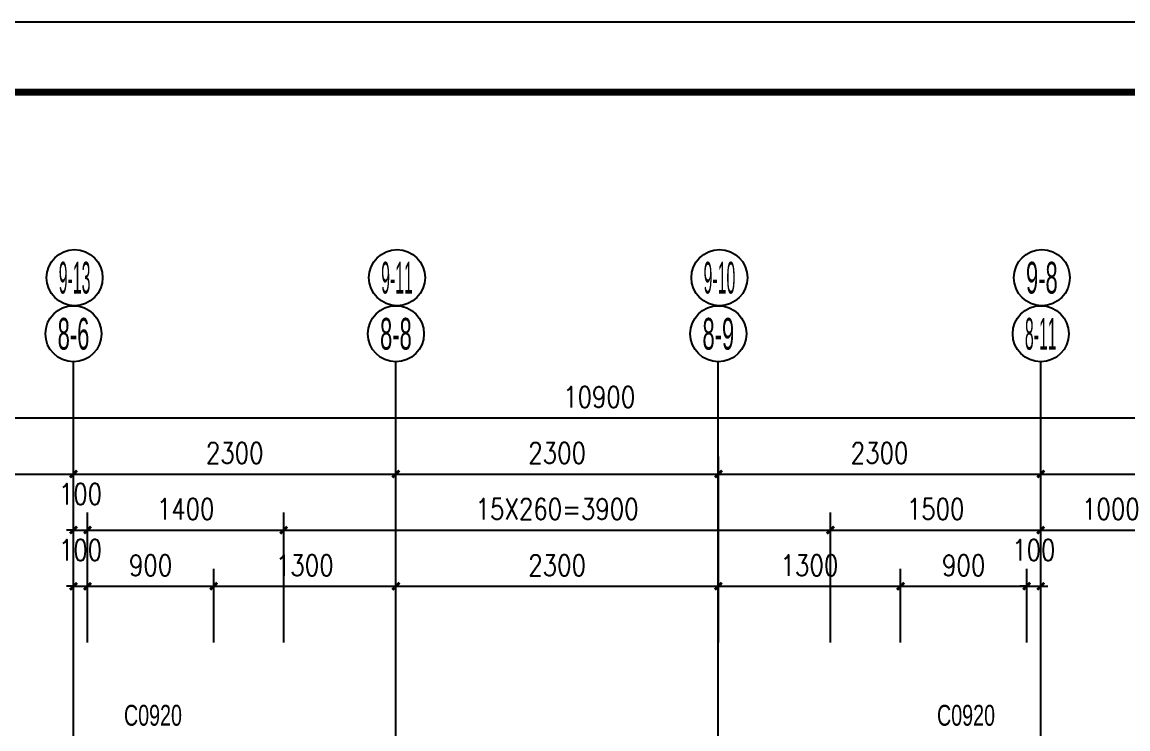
# Model space of a CAD drawing. Extents: x 718358 to 1668613, y -348838 to -159582.
# Drawn here: x 829335 to 837223, y -238633 to -233594 of the extents above; entities that cross this region are included whole.
import ezdxf
from ezdxf.enums import TextEntityAlignment as Align

# ---------------------------------------------------------------- set-up
doc = ezdxf.new("R2010")
doc.units = 0
doc.header["$LTSCALE"] = 1000
doc.linetypes.add('DOTE', pattern=[2.42, 2, -0.2, 0.02, -0.2])
for name, color, linetype in [('建-图框', 4, 'Continuous'), ('建-尺寸', 73, 'Continuous'), ('建-轴标', 3, 'Continuous'), ('建-轴网', 14, 'DOTE'), ('建-门窗-编号', 7, 'Continuous')]:
    doc.layers.add(name, color=color, linetype=linetype)
doc.styles.add('_TCH_AXIS', font='gt宽度调整.shx', dxfattribs={"bigfont": 'gt国标汉字.shx'})
doc.styles.add('_TCH_WINDOW', font='gt单线西文.shx', dxfattribs={"height": 3.5, "bigfont": 'gt单线中文.shx'})
doc.styles.add('DIM_FONT', font='SIMPLEX.shx', dxfattribs={"width": 0.8, "bigfont": 'GBCBIG.shx'})
doc.dimstyles.new('DIMN50', dxfattribs={"dimscale": 0.5, "dimtxt": 300, "dimasz": 100, "dimexe": 250, "dimexo": 300, "dimgap": 150, "dimtad": 1, "dimdec": 0, "dimzin": 0, "dimdsep": 46, "dimtxsty": 'DIM_FONT', "dimblk": 'ARCHTICK', "dimcen": 0.09, "dimdle": 1, "dimclrt": 7, "dimazin": 2, "dimtfac": 1, "dimtdec": 0, "dimtix": 1, "dimtmove": 2, "dimatfit": 3, "dimldrblk": 'ARCHTICK', "dimfxl": 1, "dimtolj": 1, "dimtzin": 0, "dimarcsym": 0})

# ---------------------------------------------------------------- blocks, each defined once
blk = doc.blocks.new('_ArchTick')
at = {"color": 0, "linetype": 'ByBlock', "const_width": 0.4}
blk.add_lwpolyline([(-0.5, -0.5), (0.5, 0.5)], dxfattribs=at)
blk = doc.blocks.new('*D1177')
at = {"layer": 'Defpoints', "color": 0, "transparency": 16777216}
for p in [(838901.1, -236416.4), (828001.1, -238166.4), (838901.1, -238166.4)]:
    blk.add_point(p, dxfattribs=at)
at = {"layer": '建-尺寸', "color": 0, "lineweight": -2, "transparency": 16777216}
for p, q in [((828001.1, -238016.4), (828001.1, -236291.4)), ((838901.1, -238016.4), (838901.1, -236291.4)), ((828000.6, -236416.4), (838901.6, -236416.4))]:
    blk.add_line(p, q, dxfattribs=at)
at = {"layer": '建-尺寸', "color": 0, "lineweight": -2, "transparency": 16777216, "xscale": 50, "yscale": 50, "zscale": 50, "rotation": 180}
blk.add_blockref('_ArchTick', (828001.1, -236416.4), dxfattribs=at)
at = {"layer": '建-尺寸', "color": 0, "lineweight": -2, "transparency": 16777216, "xscale": 50, "yscale": 50, "zscale": 50}
blk.add_blockref('_ArchTick', (838901.1, -236416.4), dxfattribs=at)
at = {"layer": '建-尺寸', "color": 7, "transparency": 16777216, "insert": (833451.1, -236266.4), "char_height": 150, "attachment_point": 5, "style": 'DIM_FONT'}
blk.add_mtext('\\A1;10900', dxfattribs=at)
blk = doc.blocks.new('*D1178')
at = {"layer": 'Defpoints', "color": 0, "transparency": 16777216}
for p in [(838901.1, -236816.4), (836601.1, -238166.4), (838901.1, -238166.4)]:
    blk.add_point(p, dxfattribs=at)
at = {"layer": '建-尺寸', "color": 0, "lineweight": -2, "transparency": 16777216}
for p, q in [((836601.1, -238016.4), (836601.1, -236691.4)), ((838901.1, -238016.4), (838901.1, -236691.4)), ((836600.6, -236816.4), (838901.6, -236816.4))]:
    blk.add_line(p, q, dxfattribs=at)
at = {"layer": '建-尺寸', "color": 0, "lineweight": -2, "transparency": 16777216, "xscale": 50, "yscale": 50, "zscale": 50, "rotation": 180}
blk.add_blockref('_ArchTick', (836601.1, -236816.4), dxfattribs=at)
at = {"layer": '建-尺寸', "color": 0, "lineweight": -2, "transparency": 16777216, "xscale": 50, "yscale": 50, "zscale": 50}
blk.add_blockref('_ArchTick', (838901.1, -236816.4), dxfattribs=at)
at = {"layer": '建-尺寸', "color": 7, "transparency": 16777216, "insert": (837751.1, -236666.4), "char_height": 150, "attachment_point": 5, "style": 'DIM_FONT'}
blk.add_mtext('\\A1;2300', dxfattribs=at)
blk = doc.blocks.new('*D1179')
at = {"layer": 'Defpoints', "color": 0, "transparency": 16777216}
for p in [(836601.1, -236816.4), (834301.5, -238166.4), (836601.1, -238166.4)]:
    blk.add_point(p, dxfattribs=at)
at = {"layer": '建-尺寸', "color": 0, "lineweight": -2, "transparency": 16777216}
for p, q in [((834301.5, -238016.4), (834301.5, -236691.4)), ((836601.1, -238016.4), (836601.1, -236691.4)), ((834301, -236816.4), (836601.6, -236816.4))]:
    blk.add_line(p, q, dxfattribs=at)
at = {"layer": '建-尺寸', "color": 0, "lineweight": -2, "transparency": 16777216, "xscale": 50, "yscale": 50, "zscale": 50, "rotation": 180}
blk.add_blockref('_ArchTick', (834301.5, -236816.4), dxfattribs=at)
at = {"layer": '建-尺寸', "color": 0, "lineweight": -2, "transparency": 16777216, "xscale": 50, "yscale": 50, "zscale": 50}
blk.add_blockref('_ArchTick', (836601.1, -236816.4), dxfattribs=at)
at = {"layer": '建-尺寸', "color": 7, "transparency": 16777216, "insert": (835451.3, -236666.4), "char_height": 150, "attachment_point": 5, "style": 'DIM_FONT'}
blk.add_mtext('\\A1;2300', dxfattribs=at)
blk = doc.blocks.new('*D1180')
at = {"layer": 'Defpoints', "color": 0, "transparency": 16777216}
for p in [(834301.5, -236816.4), (832001.1, -238166.4), (834301.5, -238166.4)]:
    blk.add_point(p, dxfattribs=at)
at = {"layer": '建-尺寸', "color": 0, "lineweight": -2, "transparency": 16777216}
for p, q in [((832001.1, -238016.4), (832001.1, -236691.4)), ((834301.5, -238016.4), (834301.5, -236691.4)), ((832000.6, -236816.4), (834302, -236816.4))]:
    blk.add_line(p, q, dxfattribs=at)
at = {"layer": '建-尺寸', "color": 0, "lineweight": -2, "transparency": 16777216, "xscale": 50, "yscale": 50, "zscale": 50, "rotation": 180}
blk.add_blockref('_ArchTick', (832001.1, -236816.4), dxfattribs=at)
at = {"layer": '建-尺寸', "color": 0, "lineweight": -2, "transparency": 16777216, "xscale": 50, "yscale": 50, "zscale": 50}
blk.add_blockref('_ArchTick', (834301.5, -236816.4), dxfattribs=at)
at = {"layer": '建-尺寸', "color": 7, "transparency": 16777216, "insert": (833151.3, -236666.4), "char_height": 150, "attachment_point": 5, "style": 'DIM_FONT'}
blk.add_mtext('\\A1;2300', dxfattribs=at)
blk = doc.blocks.new('*D1181')
at = {"layer": 'Defpoints', "color": 0, "transparency": 16777216}
for p in [(832001.1, -236816.4), (829701.1, -238166.4), (832001.1, -238166.4)]:
    blk.add_point(p, dxfattribs=at)
at = {"layer": '建-尺寸', "color": 0, "lineweight": -2, "transparency": 16777216}
for p, q in [((829701.1, -238016.4), (829701.1, -236691.4)), ((832001.1, -238016.4), (832001.1, -236691.4)), ((829700.6, -236816.4), (832001.6, -236816.4))]:
    blk.add_line(p, q, dxfattribs=at)
at = {"layer": '建-尺寸', "color": 0, "lineweight": -2, "transparency": 16777216, "xscale": 50, "yscale": 50, "zscale": 50, "rotation": 180}
blk.add_blockref('_ArchTick', (829701.1, -236816.4), dxfattribs=at)
at = {"layer": '建-尺寸', "color": 0, "lineweight": -2, "transparency": 16777216, "xscale": 50, "yscale": 50, "zscale": 50}
blk.add_blockref('_ArchTick', (832001.1, -236816.4), dxfattribs=at)
at = {"layer": '建-尺寸', "color": 7, "transparency": 16777216, "insert": (830851.1, -236666.4), "char_height": 150, "attachment_point": 5, "style": 'DIM_FONT'}
blk.add_mtext('\\A1;2300', dxfattribs=at)
blk = doc.blocks.new('*D1182')
at = {"layer": 'Defpoints', "color": 0, "transparency": 16777216}
for p in [(829701.1, -236816.4), (828001.1, -238166.4), (829701.1, -238166.4)]:
    blk.add_point(p, dxfattribs=at)
at = {"layer": '建-尺寸', "color": 0, "lineweight": -2, "transparency": 16777216}
for p, q in [((828001.1, -238016.4), (828001.1, -236691.4)), ((829701.1, -238016.4), (829701.1, -236691.4)), ((828000.6, -236816.4), (829701.6, -236816.4))]:
    blk.add_line(p, q, dxfattribs=at)
at = {"layer": '建-尺寸', "color": 0, "lineweight": -2, "transparency": 16777216, "xscale": 50, "yscale": 50, "zscale": 50, "rotation": 180}
blk.add_blockref('_ArchTick', (828001.1, -236816.4), dxfattribs=at)
at = {"layer": '建-尺寸', "color": 0, "lineweight": -2, "transparency": 16777216, "xscale": 50, "yscale": 50, "zscale": 50}
blk.add_blockref('_ArchTick', (829701.1, -236816.4), dxfattribs=at)
at = {"layer": '建-尺寸', "color": 7, "transparency": 16777216, "insert": (828851.1, -236666.4), "char_height": 150, "attachment_point": 5, "style": 'DIM_FONT'}
blk.add_mtext('\\A1;1700', dxfattribs=at)
blk = doc.blocks.new('*D1184')
at = {"layer": 'Defpoints', "color": 0, "transparency": 16777216}
for p in [(837601.1, -237216.4), (836601.2, -238166.4), (837601.1, -238166.4)]:
    blk.add_point(p, dxfattribs=at)
at = {"layer": '建-尺寸', "color": 0, "lineweight": -2, "transparency": 16777216}
for p, q in [((836601.2, -238016.4), (836601.2, -237091.4)), ((837601.1, -238016.4), (837601.1, -237091.4)), ((836600.7, -237216.4), (837601.6, -237216.4))]:
    blk.add_line(p, q, dxfattribs=at)
at = {"layer": '建-尺寸', "color": 0, "lineweight": -2, "transparency": 16777216, "xscale": 50, "yscale": 50, "zscale": 50, "rotation": 180}
blk.add_blockref('_ArchTick', (836601.2, -237216.4), dxfattribs=at)
at = {"layer": '建-尺寸', "color": 0, "lineweight": -2, "transparency": 16777216, "xscale": 50, "yscale": 50, "zscale": 50}
blk.add_blockref('_ArchTick', (837601.1, -237216.4), dxfattribs=at)
at = {"layer": '建-尺寸', "color": 7, "transparency": 16777216, "insert": (837101.2, -237066.4), "char_height": 150, "attachment_point": 5, "style": 'DIM_FONT'}
blk.add_mtext('\\A1;1000', dxfattribs=at)
blk = doc.blocks.new('*D1185')
at = {"layer": 'Defpoints', "color": 0, "transparency": 16777216}
for p in [(836601.2, -237216.4), (835101.1, -238166.4), (836601.2, -238166.4)]:
    blk.add_point(p, dxfattribs=at)
at = {"layer": '建-尺寸', "color": 0, "lineweight": -2, "transparency": 16777216}
for p, q in [((835101.1, -238016.4), (835101.1, -237091.4)), ((836601.2, -238016.4), (836601.2, -237091.4)), ((835100.6, -237216.4), (836601.7, -237216.4))]:
    blk.add_line(p, q, dxfattribs=at)
at = {"layer": '建-尺寸', "color": 0, "lineweight": -2, "transparency": 16777216, "xscale": 50, "yscale": 50, "zscale": 50, "rotation": 180}
blk.add_blockref('_ArchTick', (835101.1, -237216.4), dxfattribs=at)
at = {"layer": '建-尺寸', "color": 0, "lineweight": -2, "transparency": 16777216, "xscale": 50, "yscale": 50, "zscale": 50}
blk.add_blockref('_ArchTick', (836601.2, -237216.4), dxfattribs=at)
at = {"layer": '建-尺寸', "color": 7, "transparency": 16777216, "insert": (835851.2, -237066.4), "char_height": 150, "attachment_point": 5, "style": 'DIM_FONT'}
blk.add_mtext('\\A1;1500', dxfattribs=at)
blk = doc.blocks.new('*D1186')
at = {"layer": 'Defpoints', "color": 0, "transparency": 16777216}
for p in [(835101.1, -237216.4), (831201.1, -238166.4), (835101.1, -238166.4)]:
    blk.add_point(p, dxfattribs=at)
at = {"layer": '建-尺寸', "color": 0, "lineweight": -2, "transparency": 16777216}
for p, q in [((831201.1, -238016.4), (831201.1, -237091.4)), ((835101.1, -238016.4), (835101.1, -237091.4)), ((831200.6, -237216.4), (835101.6, -237216.4))]:
    blk.add_line(p, q, dxfattribs=at)
at = {"layer": '建-尺寸', "color": 0, "lineweight": -2, "transparency": 16777216, "xscale": 50, "yscale": 50, "zscale": 50, "rotation": 180}
blk.add_blockref('_ArchTick', (831201.1, -237216.4), dxfattribs=at)
at = {"layer": '建-尺寸', "color": 0, "lineweight": -2, "transparency": 16777216, "xscale": 50, "yscale": 50, "zscale": 50}
blk.add_blockref('_ArchTick', (835101.1, -237216.4), dxfattribs=at)
at = {"layer": '建-尺寸', "color": 7, "transparency": 16777216, "insert": (833151.1, -237066.4), "char_height": 150, "attachment_point": 5, "style": 'DIM_FONT'}
blk.add_mtext('\\A1;15X260=3900', dxfattribs=at)
blk = doc.blocks.new('*D1187')
at = {"layer": 'Defpoints', "color": 0, "transparency": 16777216}
for p in [(831201.1, -237216.4), (829801.1, -238166.4), (831201.1, -238166.4)]:
    blk.add_point(p, dxfattribs=at)
at = {"layer": '建-尺寸', "color": 0, "lineweight": -2, "transparency": 16777216}
for p, q in [((829801.1, -238016.4), (829801.1, -237091.4)), ((831201.1, -238016.4), (831201.1, -237091.4)), ((829800.6, -237216.4), (831201.6, -237216.4))]:
    blk.add_line(p, q, dxfattribs=at)
at = {"layer": '建-尺寸', "color": 0, "lineweight": -2, "transparency": 16777216, "xscale": 50, "yscale": 50, "zscale": 50, "rotation": 180}
blk.add_blockref('_ArchTick', (829801.1, -237216.4), dxfattribs=at)
at = {"layer": '建-尺寸', "color": 0, "lineweight": -2, "transparency": 16777216, "xscale": 50, "yscale": 50, "zscale": 50}
blk.add_blockref('_ArchTick', (831201.1, -237216.4), dxfattribs=at)
at = {"layer": '建-尺寸', "color": 7, "transparency": 16777216, "insert": (830501.1, -237066.4), "char_height": 150, "attachment_point": 5, "style": 'DIM_FONT'}
blk.add_mtext('\\A1;1400', dxfattribs=at)
blk = doc.blocks.new('*D1188')
at = {"layer": 'Defpoints', "color": 0, "transparency": 16777216}
for p in [(829801.1, -237216.4), (829701.1, -238166.4), (829801.1, -238166.4)]:
    blk.add_point(p, dxfattribs=at)
at = {"layer": '建-尺寸', "color": 0, "lineweight": -2, "transparency": 16777216}
for p, q in [((829701.1, -238016.4), (829701.1, -237091.4)), ((829801.1, -238016.4), (829801.1, -237091.4)), ((829701.1, -237216.4), (829651.1, -237216.4)), ((829701.1, -237216.4), (829801.1, -237216.4)), ((829801.1, -237216.4), (829851.1, -237216.4))]:
    blk.add_line(p, q, dxfattribs=at)
at = {"layer": '建-尺寸', "color": 0, "lineweight": -2, "transparency": 16777216, "xscale": 50, "yscale": 50, "zscale": 50}
blk.add_blockref('_ArchTick', (829701.1, -237216.4), dxfattribs=at)
at = {"layer": '建-尺寸', "color": 0, "lineweight": -2, "transparency": 16777216, "xscale": 50, "yscale": 50, "zscale": 50, "rotation": 180}
blk.add_blockref('_ArchTick', (829801.1, -237216.4), dxfattribs=at)
at = {"layer": '建-尺寸', "color": 7, "transparency": 16777216, "insert": (829751.1, -236958.9), "char_height": 150, "attachment_point": 5, "style": 'DIM_FONT'}
blk.add_mtext('\\A1;100', dxfattribs=at)
blk = doc.blocks.new('*D1189')
at = {"layer": 'Defpoints', "color": 0, "transparency": 16777216}
for p in [(836601.2, -237616.4), (836501.1, -238166.4), (836601.2, -238166.4)]:
    blk.add_point(p, dxfattribs=at)
at = {"layer": '建-尺寸', "color": 0, "lineweight": -2, "transparency": 16777216}
for p, q in [((836501.1, -238016.4), (836501.1, -237491.4)), ((836601.2, -238016.4), (836601.2, -237491.4)), ((836501.1, -237616.4), (836451.1, -237616.4)), ((836501.1, -237616.4), (836601.2, -237616.4)), ((836601.2, -237616.4), (836651.2, -237616.4))]:
    blk.add_line(p, q, dxfattribs=at)
at = {"layer": '建-尺寸', "color": 0, "lineweight": -2, "transparency": 16777216, "xscale": 50, "yscale": 50, "zscale": 50}
blk.add_blockref('_ArchTick', (836501.1, -237616.4), dxfattribs=at)
at = {"layer": '建-尺寸', "color": 0, "lineweight": -2, "transparency": 16777216, "xscale": 50, "yscale": 50, "zscale": 50, "rotation": 180}
blk.add_blockref('_ArchTick', (836601.2, -237616.4), dxfattribs=at)
at = {"layer": '建-尺寸', "color": 7, "transparency": 16777216, "insert": (836551.2, -237358.9), "char_height": 150, "attachment_point": 5, "style": 'DIM_FONT'}
blk.add_mtext('\\A1;100', dxfattribs=at)
blk = doc.blocks.new('*D1190')
at = {"layer": 'Defpoints', "color": 0, "transparency": 16777216}
for p in [(836501.1, -237616.4), (835601.1, -238166.4), (836501.1, -238166.4)]:
    blk.add_point(p, dxfattribs=at)
at = {"layer": '建-尺寸', "color": 0, "lineweight": -2, "transparency": 16777216}
for p, q in [((835601.1, -238016.4), (835601.1, -237491.4)), ((836501.1, -238016.4), (836501.1, -237491.4)), ((835600.6, -237616.4), (836501.6, -237616.4))]:
    blk.add_line(p, q, dxfattribs=at)
at = {"layer": '建-尺寸', "color": 0, "lineweight": -2, "transparency": 16777216, "xscale": 50, "yscale": 50, "zscale": 50, "rotation": 180}
blk.add_blockref('_ArchTick', (835601.1, -237616.4), dxfattribs=at)
at = {"layer": '建-尺寸', "color": 0, "lineweight": -2, "transparency": 16777216, "xscale": 50, "yscale": 50, "zscale": 50}
blk.add_blockref('_ArchTick', (836501.1, -237616.4), dxfattribs=at)
at = {"layer": '建-尺寸', "color": 7, "transparency": 16777216, "insert": (836051.1, -237466.4), "char_height": 150, "attachment_point": 5, "style": 'DIM_FONT'}
blk.add_mtext('\\A1;900', dxfattribs=at)
blk = doc.blocks.new('*D1191')
at = {"layer": 'Defpoints', "color": 0, "transparency": 16777216}
for p in [(835601.1, -237616.4), (834301.1, -238166.4), (835601.1, -238166.4)]:
    blk.add_point(p, dxfattribs=at)
at = {"layer": '建-尺寸', "color": 0, "lineweight": -2, "transparency": 16777216}
for p, q in [((834301.1, -238016.4), (834301.1, -237491.4)), ((835601.1, -238016.4), (835601.1, -237491.4)), ((834300.6, -237616.4), (835601.6, -237616.4))]:
    blk.add_line(p, q, dxfattribs=at)
at = {"layer": '建-尺寸', "color": 0, "lineweight": -2, "transparency": 16777216, "xscale": 50, "yscale": 50, "zscale": 50, "rotation": 180}
blk.add_blockref('_ArchTick', (834301.1, -237616.4), dxfattribs=at)
at = {"layer": '建-尺寸', "color": 0, "lineweight": -2, "transparency": 16777216, "xscale": 50, "yscale": 50, "zscale": 50}
blk.add_blockref('_ArchTick', (835601.1, -237616.4), dxfattribs=at)
at = {"layer": '建-尺寸', "color": 7, "transparency": 16777216, "insert": (834951.1, -237466.4), "char_height": 150, "attachment_point": 5, "style": 'DIM_FONT'}
blk.add_mtext('\\A1;1300', dxfattribs=at)
blk = doc.blocks.new('*D1192')
at = {"layer": 'Defpoints', "color": 0, "transparency": 16777216}
for p in [(834301.1, -237616.4), (832001.1, -238166.4), (834301.1, -238166.4)]:
    blk.add_point(p, dxfattribs=at)
at = {"layer": '建-尺寸', "color": 0, "lineweight": -2, "transparency": 16777216}
for p, q in [((832001.1, -238016.4), (832001.1, -237491.4)), ((834301.1, -238016.4), (834301.1, -237491.4)), ((832000.6, -237616.4), (834301.6, -237616.4))]:
    blk.add_line(p, q, dxfattribs=at)
at = {"layer": '建-尺寸', "color": 0, "lineweight": -2, "transparency": 16777216, "xscale": 50, "yscale": 50, "zscale": 50, "rotation": 180}
blk.add_blockref('_ArchTick', (832001.1, -237616.4), dxfattribs=at)
at = {"layer": '建-尺寸', "color": 0, "lineweight": -2, "transparency": 16777216, "xscale": 50, "yscale": 50, "zscale": 50}
blk.add_blockref('_ArchTick', (834301.1, -237616.4), dxfattribs=at)
at = {"layer": '建-尺寸', "color": 7, "transparency": 16777216, "insert": (833151.1, -237466.4), "char_height": 150, "attachment_point": 5, "style": 'DIM_FONT'}
blk.add_mtext('\\A1;2300', dxfattribs=at)
blk = doc.blocks.new('*D1193')
at = {"layer": 'Defpoints', "color": 0, "transparency": 16777216}
for p in [(832001.1, -237616.4), (830701.1, -238166.4), (832001.1, -238166.4)]:
    blk.add_point(p, dxfattribs=at)
at = {"layer": '建-尺寸', "color": 0, "lineweight": -2, "transparency": 16777216}
for p, q in [((830701.1, -238016.4), (830701.1, -237491.4)), ((832001.1, -238016.4), (832001.1, -237491.4)), ((830700.6, -237616.4), (832001.6, -237616.4))]:
    blk.add_line(p, q, dxfattribs=at)
at = {"layer": '建-尺寸', "color": 0, "lineweight": -2, "transparency": 16777216, "xscale": 50, "yscale": 50, "zscale": 50, "rotation": 180}
blk.add_blockref('_ArchTick', (830701.1, -237616.4), dxfattribs=at)
at = {"layer": '建-尺寸', "color": 0, "lineweight": -2, "transparency": 16777216, "xscale": 50, "yscale": 50, "zscale": 50}
blk.add_blockref('_ArchTick', (832001.1, -237616.4), dxfattribs=at)
at = {"layer": '建-尺寸', "color": 7, "transparency": 16777216, "insert": (831351.1, -237466.4), "char_height": 150, "attachment_point": 5, "style": 'DIM_FONT'}
blk.add_mtext('\\A1;1300', dxfattribs=at)
blk = doc.blocks.new('*D1194')
at = {"layer": 'Defpoints', "color": 0, "transparency": 16777216}
for p in [(830701.1, -237616.4), (829801.1, -238166.4), (830701.1, -238166.4)]:
    blk.add_point(p, dxfattribs=at)
at = {"layer": '建-尺寸', "color": 0, "lineweight": -2, "transparency": 16777216}
for p, q in [((829801.1, -238016.4), (829801.1, -237491.4)), ((830701.1, -238016.4), (830701.1, -237491.4)), ((829800.6, -237616.4), (830701.6, -237616.4))]:
    blk.add_line(p, q, dxfattribs=at)
at = {"layer": '建-尺寸', "color": 0, "lineweight": -2, "transparency": 16777216, "xscale": 50, "yscale": 50, "zscale": 50, "rotation": 180}
blk.add_blockref('_ArchTick', (829801.1, -237616.4), dxfattribs=at)
at = {"layer": '建-尺寸', "color": 0, "lineweight": -2, "transparency": 16777216, "xscale": 50, "yscale": 50, "zscale": 50}
blk.add_blockref('_ArchTick', (830701.1, -237616.4), dxfattribs=at)
at = {"layer": '建-尺寸', "color": 7, "transparency": 16777216, "insert": (830251.1, -237466.4), "char_height": 150, "attachment_point": 5, "style": 'DIM_FONT'}
blk.add_mtext('\\A1;900', dxfattribs=at)
blk = doc.blocks.new('*D1195')
at = {"layer": 'Defpoints', "color": 0, "transparency": 16777216}
for p in [(829801.1, -237616.4), (829701.1, -238166.4), (829801.1, -238166.4)]:
    blk.add_point(p, dxfattribs=at)
at = {"layer": '建-尺寸', "color": 0, "lineweight": -2, "transparency": 16777216}
for p, q in [((829701.1, -238016.4), (829701.1, -237491.4)), ((829801.1, -238016.4), (829801.1, -237491.4)), ((829701.1, -237616.4), (829651.1, -237616.4)), ((829701.1, -237616.4), (829801.1, -237616.4)), ((829801.1, -237616.4), (829851.1, -237616.4))]:
    blk.add_line(p, q, dxfattribs=at)
at = {"layer": '建-尺寸', "color": 0, "lineweight": -2, "transparency": 16777216, "xscale": 50, "yscale": 50, "zscale": 50}
blk.add_blockref('_ArchTick', (829701.1, -237616.4), dxfattribs=at)
at = {"layer": '建-尺寸', "color": 0, "lineweight": -2, "transparency": 16777216, "xscale": 50, "yscale": 50, "zscale": 50, "rotation": 180}
blk.add_blockref('_ArchTick', (829801.1, -237616.4), dxfattribs=at)
at = {"layer": '建-尺寸', "color": 7, "transparency": 16777216, "insert": (829751.1, -237358.9), "char_height": 150, "attachment_point": 5, "style": 'DIM_FONT'}
blk.add_mtext('\\A1;100', dxfattribs=at)

msp = doc.modelspace()

# ---------------------------------------------------------------- linework, layer by layer
at = {"layer": '建-图框'}
msp.add_lwpolyline([(802458.1, -263294.4), (844508.1, -263294.4), (844508.1, -233594.4), (802458.1, -233594.4)], close=True, dxfattribs=at)
at = {"layer": '建-图框', "const_width": 50}
msp.add_lwpolyline([(803708.1, -262794.4), (844008.1, -262794.4), (844008.1, -234094.4), (803708.1, -234094.4)], close=True, dxfattribs=at)
at = {"layer": '建-轴标'}
for p, q in [((829701.1, -238166.4), (829701.1, -236016.4)), ((832001.1, -238166.4), (832001.1, -236016.4)), ((834301.1, -238166.4), (834301.1, -236016.4)), ((836601.1, -238166.4), (836601.1, -236016.4))]:
    msp.add_line(p, q, dxfattribs=at)
for centre in [(829709, -235416.4), (832009, -235416.4), (834309, -235416.4), (836609, -235416.4), (829701.1, -235816.4), (832001.1, -235816.4), (834301.1, -235816.4), (836601.1, -235816.4)]:
    msp.add_circle(centre, 200, dxfattribs=at)
at = {"layer": '建-轴网'}
for p, q in [((829701.1, -244153.7), (829701.1, -238166.4)), ((832001.1, -244674.1), (832001.1, -238166.4)), ((834301.1, -244674.1), (834301.1, -238166.4)), ((836601.1, -244674.1), (836601.1, -238166.4))]:
    msp.add_line(p, q, dxfattribs=at)

# ---------------------------------------------------------------- texts
at = {"layer": '建-轴标', "style": '_TCH_AXIS'}
for s, width, p, p2 in [('9-13', 0.276316, (829595.8, -235529.6), (829822.1, -235529.6)), ('9-11', 0.313433, (831895.8, -235529.6), (832122.1, -235529.6)), ('9-10', 0.276316, (834195.8, -235529.6), (834422.1, -235529.6)), ('9-8', 0.35, (836495.8, -235529.6), (836722.1, -235529.6)), ('8-6', 0.355932, (829588, -235929.5), (829814.2, -235929.5)), ('8-8', 0.35, (831888, -235929.5), (832114.2, -235929.5)), ('8-9', 0.355932, (834188, -235929.5), (834414.2, -235929.5)), ('8-11', 0.313433, (836488, -235929.5), (836714.2, -235929.5))]:
    msp.add_text(s, height=226.27, dxfattribs=dict(at, width=width)).set_placement(p, p2, align=Align.FIT)
at = {"layer": '建-门窗-编号', "style": '_TCH_WINDOW', "width": 0.705882}
for p in [(830061.1, -238610.9), (835861.1, -238610.9)]:
    msp.add_text('C0920', height=148.75, rotation=0, dxfattribs=at).set_placement(p)

# ---------------------------------------------------------------- dimensions: what is measured, and where the dimension line sits
at = {"layer": '建-尺寸'}
for p1, p2, distance, picture, middle in [((828001.1, -238166.4), (838901.1, -238166.4), 1750, '*D1177', (833451.1, -236266.4)), ((828001.1, -238166.4), (829701.1, -238166.4), 1350, '*D1182', (828851.1, -236666.4)), ((829701.1, -238166.4), (832001.1, -238166.4), 1350, '*D1181', (830851.1, -236666.4)), ((832001.1, -238166.4), (834301.5, -238166.4), 1350, '*D1180', (833151.3, -236666.4)), ((834301.5, -238166.4), (836601.1, -238166.4), 1350, '*D1179', (835451.3, -236666.4)), ((836601.1, -238166.4), (838901.1, -238166.4), 1350, '*D1178', (837751.1, -236666.4)), ((829801.1, -238166.4), (831201.1, -238166.4), 950, '*D1187', (830501.1, -237066.4)), ((835101.1, -238166.4), (836601.2, -238166.4), 950, '*D1185', (835851.2, -237066.4)), ((836601.2, -238166.4), (837601.1, -238166.4), 950, '*D1184', (837101.2, -237066.4)), ((829801.1, -238166.4), (830701.1, -238166.4), 550, '*D1194', (830251.1, -237466.4)), ((830701.1, -238166.4), (832001.1, -238166.4), 550, '*D1193', (831351.1, -237466.4)), ((832001.1, -238166.4), (834301.1, -238166.4), 550, '*D1192', (833151.1, -237466.4)), ((834301.1, -238166.4), (835601.1, -238166.4), 550, '*D1191', (834951.1, -237466.4)), ((835601.1, -238166.4), (836501.1, -238166.4), 550, '*D1190', (836051.1, -237466.4))]:
    dim = msp.add_aligned_dim(p1=p1, p2=p2, distance=distance, dimstyle='DIMN50', dxfattribs=at)
    dim.commit()
    dim.dimension.update_dxf_attribs({"geometry": picture, "text_midpoint": middle})
for base, p1, p2, picture, middle in [((829801.1, -237216.4), (829701.1, -238166.4), (829801.1, -238166.4), '*D1188', (829751.1, -236958.9)), ((829801.1, -237616.4), (829701.1, -238166.4), (829801.1, -238166.4), '*D1195', (829751.1, -237358.9)), ((836601.2, -237616.4), (836501.1, -238166.4), (836601.2, -238166.4), '*D1189', (836551.2, -237358.9))]:
    dim = msp.add_linear_dim(base=base, p1=p1, p2=p2, angle=0, dimstyle='DIMN50', dxfattribs=at)
    dim.commit()
    dim.dimension.update_dxf_attribs({"geometry": picture, "text_midpoint": middle, "dimtype": 161})
dim = msp.add_aligned_dim(p1=(831201.1, -238166.4), p2=(835101.1, -238166.4), distance=950, text='15X260=3900', dimstyle='DIMN50', dxfattribs=at)
dim.commit()
dim.dimension.update_dxf_attribs({"geometry": '*D1186', "text_midpoint": (833151.1, -237066.4)})

doc.saveas('drawing.dxf')
